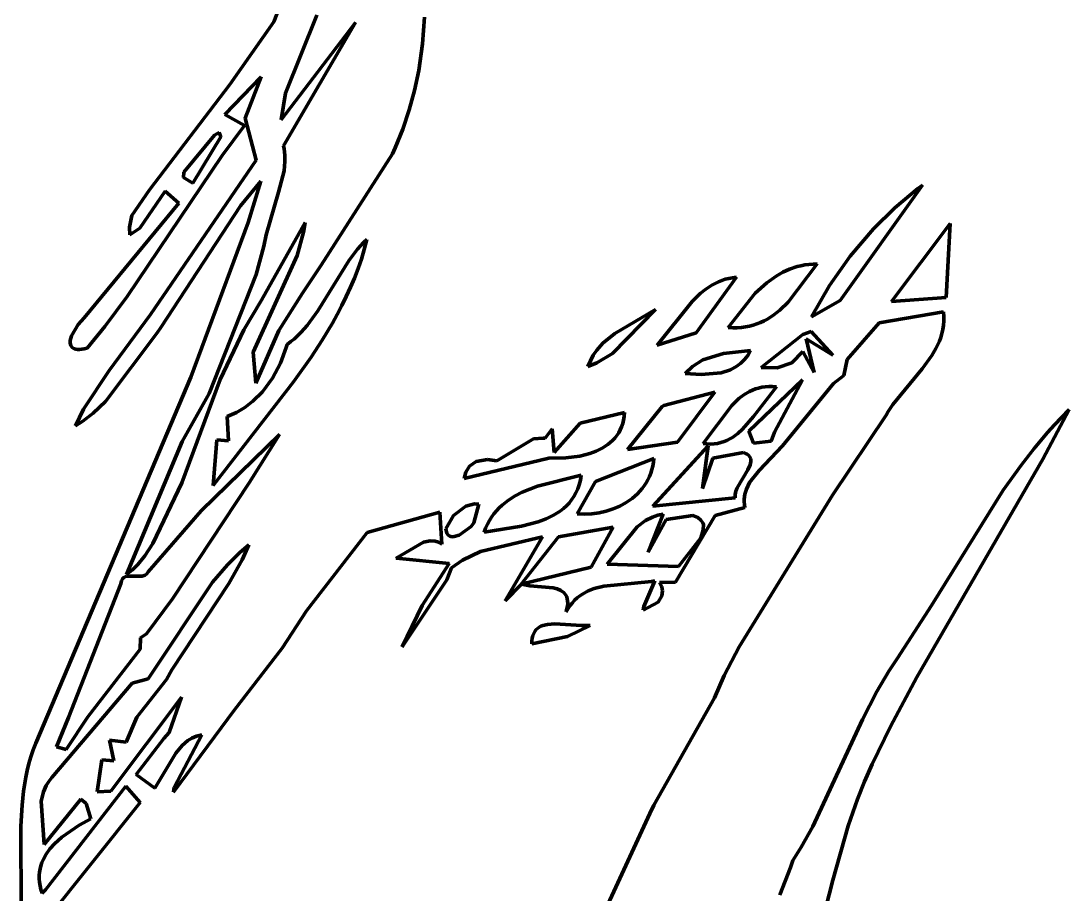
# Model space of a CAD drawing. Header units: millimetres. Extents: x 0 to 14.2, y 0 to 19.5.
# Drawn here: x 2.156 to 3.663, y 8.202 to 9.458 of the extents above; entities that cross this region are included whole.
import ezdxf

# ---------------------------------------------------------------- set-up
doc = ezdxf.new("R2010")
doc.units = ezdxf.units.MM
doc.layers.add('color#010101ff', color=7, linetype='CONTINUOUS', lineweight=100)
doc.layers.add('color#fdfdfdff', color=7, linetype='CONTINUOUS', lineweight=100)

msp = doc.modelspace()

# ---------------------------------------------------------------- linework, layer by layer
at = {"layer": 'color#010101ff'}
for p, q in [((2.5192, 9.4568), (2.528, 9.4791)), ((2.4561, 9.3666), (2.5192, 9.4568)), ((2.5301, 9.3159), (2.6368, 9.456)), ((2.6368, 9.456), (2.5332, 9.2786)), ((2.5814, 9.4665), (2.5362, 9.3541)), ((2.7334, 9.4252), (2.7362, 9.4638)), ((2.7278, 9.3868), (2.7334, 9.4252)), ((2.501, 9.3777), (2.4489, 9.3238)), ((2.478, 9.3185), (2.501, 9.3777)), ((2.7217, 9.3583), (2.7278, 9.3868)), ((2.3405, 9.2154), (2.4561, 9.3666)), ((2.5362, 9.3541), (2.5301, 9.3159)), ((2.7141, 9.3303), (2.7217, 9.3583)), ((2.4489, 9.3238), (2.4774, 9.3076)), ((2.4939, 9.2579), (2.478, 9.3185)), ((2.7049, 9.3027), (2.7141, 9.3303)), ((2.4774, 9.3076), (2.4449, 9.2644)), ((2.694, 9.2757), (2.7049, 9.3027)), ((2.4341, 9.2939), (2.3901, 9.2406)), ((2.4029, 9.2246), (2.4432, 9.2913)), ((2.4408, 9.2978), (2.4341, 9.2939)), ((2.4432, 9.2913), (2.4408, 9.2978)), ((2.5332, 9.2786), (2.5342, 9.274)), ((2.5342, 9.274), (2.5353, 9.2649)), ((2.6901, 9.2669), (2.694, 9.2757)), ((2.4449, 9.2644), (2.3087, 9.062)), ((2.3419, 9.0359), (2.4939, 9.2579)), ((2.5353, 9.2649), (2.5354, 9.2559)), ((2.5876, 9.1066), (2.6901, 9.2669)), ((2.5341, 9.2426), (2.5262, 9.212)), ((2.5354, 9.2559), (2.5341, 9.2426)), ((2.3901, 9.2406), (2.3896, 9.233)), ((2.3896, 9.233), (2.4029, 9.2246)), ((2.5005, 9.2276), (2.4717, 9.1924)), ((2.4824, 9.1684), (2.5005, 9.2276)), ((2.3153, 9.1783), (2.3405, 9.2154)), ((2.3629, 9.2133), (2.3268, 9.1603)), ((2.3827, 9.196), (2.3629, 9.2133)), ((2.5262, 9.212), (2.5084, 9.1505)), ((3.334, 9.0561), (3.4527, 9.222)), ((3.4458, 9.2169), (3.4125, 9.1894)), ((3.4527, 9.222), (3.4458, 9.2169)), ((2.2467, 9.0309), (2.3827, 9.196)), ((2.4717, 9.1924), (2.3567, 9.0171)), ((3.4125, 9.1894), (3.3818, 9.1593)), ((2.3116, 9.1614), (2.3153, 9.1783)), ((2.4001, 8.9459), (2.4824, 9.1684)), ((2.5017, 9.0563), (2.5645, 9.1682)), ((2.5645, 9.1682), (2.5619, 9.1545)), ((3.4924, 9.167), (3.4077, 9.0544)), ((3.4863, 9.0605), (3.4924, 9.167)), ((2.3125, 9.1507), (2.3116, 9.1614)), ((2.3268, 9.1603), (2.3125, 9.1507)), ((2.5619, 9.1545), (2.5531, 9.1209)), ((3.3818, 9.1593), (3.3483, 9.12)), ((2.5084, 9.1505), (2.5051, 9.134)), ((2.6486, 9.1393), (2.6397, 9.1297)), ((2.6534, 9.1439), (2.6486, 9.1393)), ((2.6496, 9.1296), (2.6534, 9.1439)), ((2.5531, 9.1209), (2.4896, 8.9815)), ((2.5051, 9.134), (2.4939, 9.0936)), ((2.6397, 9.1297), (2.6277, 9.1142)), ((2.6453, 9.1156), (2.6496, 9.1296)), ((2.5606, 9.0665), (2.5876, 9.1066)), ((2.6277, 9.1142), (2.5828, 9.0412)), ((2.6405, 9.1019), (2.6453, 9.1156)), ((3.2594, 9.0537), (3.3012, 9.1086)), ((3.2775, 9.1061), (3.272, 9.1047)), ((3.2832, 9.1072), (3.2775, 9.1061)), ((3.289, 9.108), (3.2832, 9.1072)), ((3.295, 9.1084), (3.289, 9.108)), ((3.3012, 9.1086), (3.295, 9.1084)), ((3.3483, 9.12), (3.3187, 9.0776)), ((2.4939, 9.0936), (2.4264, 8.922)), ((2.6353, 9.0883), (2.6405, 9.1019)), ((3.2418, 9.0912), (3.2284, 9.0815)), ((3.2514, 9.0966), (3.2418, 9.0912)), ((3.2614, 9.1012), (3.2514, 9.0966)), ((3.272, 9.1047), (3.2614, 9.1012)), ((2.6297, 9.075), (2.6353, 9.0883)), ((3.1269, 9.0095), (3.185, 9.0894)), ((3.1496, 9.0782), (3.141, 9.0725)), ((3.1589, 9.0829), (3.1496, 9.0782)), ((3.1637, 9.0848), (3.1589, 9.0829)), ((3.1688, 9.0865), (3.1637, 9.0848)), ((3.174, 9.0878), (3.1688, 9.0865)), ((3.1794, 9.0887), (3.174, 9.0878)), ((3.185, 9.0894), (3.1794, 9.0887)), ((3.2284, 9.0815), (3.212, 9.0664)), ((3.3187, 9.0776), (3.293, 9.0327)), ((2.3087, 9.062), (2.2765, 9.0186)), ((2.5266, 9.0128), (2.5606, 9.0665)), ((2.6174, 9.0489), (2.6237, 9.0618)), ((2.6237, 9.0618), (2.6297, 9.075)), ((3.1328, 9.0659), (3.1214, 9.0547)), ((3.141, 9.0725), (3.1328, 9.0659)), ((3.212, 9.0664), (3.1729, 9.0173)), ((2.4764, 9.0137), (2.5017, 9.0563)), ((2.6107, 9.0361), (2.6174, 9.0489)), ((3.1214, 9.0547), (3.0706, 8.9916)), ((3.2473, 9.042), (3.2594, 9.0537)), ((3.293, 9.0327), (3.334, 9.0561)), ((3.4077, 9.0544), (3.4863, 9.0605)), ((2.2378, 9.0215), (2.2467, 9.0309)), ((2.2825, 8.9552), (2.3419, 9.0359)), ((2.5828, 9.0412), (2.5674, 9.0201)), ((2.6037, 9.0235), (2.6107, 9.0361)), ((3.0067, 8.9797), (3.0686, 9.0432)), ((3.0686, 9.0432), (3.0101, 9.0087)), ((3.2294, 9.0292), (3.2386, 9.0352)), ((3.2386, 9.0352), (3.2473, 9.042)), ((3.4828, 9.0395), (3.3901, 9.0239)), ((3.4832, 9.0329), (3.4828, 9.0395)), ((3.4831, 9.0265), (3.4832, 9.0329)), ((2.2285, 9.0053), (2.2378, 9.0215)), ((2.2765, 9.0186), (2.2507, 8.9873)), ((2.3567, 9.0171), (2.3515, 9.0097)), ((2.5674, 9.0201), (2.5587, 9.0103)), ((2.5889, 8.9988), (2.6037, 9.0235)), ((3.1729, 9.0173), (3.1795, 9.0169)), ((3.1795, 9.0169), (3.1858, 9.0169)), ((3.1858, 9.0169), (3.192, 9.0173)), ((3.192, 9.0173), (3.1979, 9.018)), ((3.1979, 9.018), (3.2036, 9.0191)), ((3.2036, 9.0191), (3.2091, 9.0205)), ((3.2091, 9.0205), (3.2144, 9.0223)), ((3.2144, 9.0223), (3.2196, 9.0243)), ((3.2196, 9.0243), (3.2246, 9.0266)), ((3.2246, 9.0266), (3.2294, 9.0292)), ((3.3901, 9.0239), (3.3443, 8.9713)), ((3.4817, 9.0144), (3.4826, 9.0204)), ((3.4826, 9.0204), (3.4831, 9.0265)), ((2.2267, 8.9986), (2.2285, 9.0053)), ((2.3515, 9.0097), (2.2773, 8.9106)), ((2.4421, 8.9424), (2.4764, 9.0137)), ((2.4936, 8.9372), (2.5266, 9.0128)), ((2.5491, 9.0011), (2.544, 8.9968)), ((2.5587, 9.0103), (2.5491, 9.0011)), ((3.0101, 9.0087), (2.9929, 8.9944)), ((3.0706, 8.9916), (3.1269, 9.0095)), ((3.2804, 9.0071), (3.2202, 8.9598)), ((3.2923, 9.0113), (3.2804, 9.0071)), ((3.2965, 8.9525), (3.285, 9.0009)), ((3.285, 9.0009), (3.3233, 8.9772)), ((3.3233, 8.9772), (3.2923, 9.0113)), ((3.4768, 8.9975), (3.4787, 9.003)), ((3.4787, 9.003), (3.4804, 9.0086)), ((3.4804, 9.0086), (3.4817, 9.0144)), ((2.2266, 8.9946), (2.2267, 8.9986)), ((2.2275, 8.9912), (2.2266, 8.9946)), ((2.2284, 8.9897), (2.2275, 8.9912)), ((2.2295, 8.9884), (2.2284, 8.9897)), ((2.2309, 8.9874), (2.2295, 8.9884)), ((2.2327, 8.9865), (2.2309, 8.9874)), ((2.2348, 8.9859), (2.2327, 8.9865)), ((2.2372, 8.9856), (2.2348, 8.9859)), ((2.24, 8.9855), (2.2372, 8.9856)), ((2.2432, 8.9858), (2.24, 8.9855)), ((2.2468, 8.9863), (2.2432, 8.9858)), ((2.2507, 8.9873), (2.2468, 8.9863)), ((2.5374, 8.9882), (2.5292, 8.9658)), ((2.5386, 8.9927), (2.5374, 8.9882)), ((2.544, 8.9968), (2.5386, 8.9927)), ((2.573, 8.9746), (2.5889, 8.9988)), ((2.9929, 8.9944), (2.9841, 8.9845)), ((3.4661, 8.9769), (3.4719, 8.987)), ((3.4719, 8.987), (3.4768, 8.9975)), ((2.4896, 8.9815), (2.4936, 8.9372)), ((2.5478, 8.9391), (2.573, 8.9746)), ((2.979, 8.9773), (2.9747, 8.9694)), ((2.9841, 8.9845), (2.979, 8.9773)), ((2.9838, 8.9662), (3.0067, 8.9797)), ((3.1365, 8.9705), (3.1218, 8.9611)), ((3.1663, 8.98), (3.1365, 8.9705)), ((3.2052, 8.9841), (3.1663, 8.98)), ((3.1912, 8.9657), (3.1964, 8.9709)), ((3.1964, 8.9709), (3.2011, 8.977)), ((3.2011, 8.977), (3.2052, 8.9841)), ((3.2645, 8.9665), (3.2805, 8.9828)), ((3.2805, 8.9828), (3.2965, 8.9525)), ((3.3443, 8.9713), (3.3393, 8.9482)), ((3.4522, 8.9577), (3.4661, 8.9769)), ((2.2458, 8.8997), (2.2825, 8.9552)), ((2.5292, 8.9658), (2.5177, 8.9444)), ((2.9747, 8.9694), (2.9713, 8.9609)), ((2.9713, 8.9609), (2.9838, 8.9662)), ((3.1218, 8.9611), (3.1113, 8.9511)), ((3.163, 8.952), (3.1764, 8.9563)), ((3.1764, 8.9563), (3.1855, 8.9614)), ((3.1855, 8.9614), (3.1912, 8.9657)), ((3.2202, 8.9598), (3.2435, 8.9591)), ((3.2435, 8.9591), (3.2645, 8.9665)), ((3.4099, 8.9063), (3.4522, 8.9577)), ((2.177, 8.4191), (2.4001, 8.9459)), ((2.3871, 8.7937), (2.4421, 8.9424)), ((2.5177, 8.9444), (2.503, 8.9248)), ((3.1113, 8.9511), (3.1339, 8.9495)), ((3.1339, 8.9495), (3.163, 8.952)), ((3.2798, 8.9418), (3.2027, 8.8678)), ((3.2396, 8.8666), (3.2798, 8.9418)), ((3.3393, 8.9482), (3.3245, 8.9367)), ((2.4324, 8.7899), (2.5478, 8.9391)), ((3.2036, 8.9252), (3.1957, 8.9204)), ((3.2078, 8.9271), (3.2036, 8.9252)), ((3.2122, 8.9288), (3.2078, 8.9271)), ((3.2093, 8.8893), (3.2424, 8.9316)), ((3.2167, 8.9301), (3.2122, 8.9288)), ((3.2215, 8.9312), (3.2167, 8.9301)), ((3.2264, 8.9319), (3.2215, 8.9312)), ((3.2315, 8.9322), (3.2264, 8.9319)), ((3.2368, 8.9321), (3.2315, 8.9322)), ((3.2424, 8.9316), (3.2368, 8.9321)), ((3.3245, 8.9367), (3.2512, 8.8468)), ((2.2773, 8.9106), (2.2596, 8.8937)), ((2.4264, 8.922), (2.3877, 8.8531)), ((2.4893, 8.9111), (2.4779, 8.9023)), ((2.503, 8.9248), (2.4893, 8.9111)), ((3.1537, 8.9239), (3.0806, 8.9048)), ((3.1002, 8.8523), (3.1537, 8.9239)), ((3.1883, 8.9148), (3.178, 8.9049)), ((3.1957, 8.9204), (3.1883, 8.9148)), ((2.2342, 8.8755), (2.2458, 8.8997)), ((2.4656, 8.8949), (2.4525, 8.8893)), ((2.4779, 8.9023), (2.4656, 8.8949)), ((3.024, 8.8948), (2.9602, 8.8795)), ((3.0235, 8.8892), (3.024, 8.8948)), ((3.0782, 8.9033), (3.0282, 8.8416)), ((3.0806, 8.9048), (3.0782, 8.9033)), ((3.178, 8.9049), (3.1369, 8.8502)), ((3.4004, 8.8912), (3.4033, 8.8964)), ((3.4033, 8.8964), (3.4099, 8.9063)), ((3.6257, 8.8278), (3.6633, 8.899)), ((3.6633, 8.899), (3.6527, 8.8882)), ((2.2448, 8.8823), (2.2342, 8.8755)), ((2.2596, 8.8937), (2.2448, 8.8823)), ((2.4525, 8.8893), (2.4541, 8.854)), ((3.0214, 8.879), (3.0226, 8.884)), ((3.0226, 8.884), (3.0235, 8.8892)), ((3.1936, 8.8709), (3.2093, 8.8893)), ((3.3232, 8.7759), (3.4004, 8.8912)), ((3.6527, 8.8882), (3.6424, 8.8773)), ((2.9198, 8.8712), (2.9097, 8.8578)), ((2.9226, 8.8373), (2.9198, 8.8712)), ((2.9602, 8.8795), (2.9226, 8.8373)), ((3.0129, 8.8619), (3.0155, 8.8657)), ((3.0155, 8.8657), (3.0178, 8.8699)), ((3.0178, 8.8699), (3.0197, 8.8743)), ((3.0197, 8.8743), (3.0214, 8.879)), ((3.1793, 8.8591), (3.1867, 8.8646)), ((3.1867, 8.8646), (3.1936, 8.8709)), ((3.2027, 8.8678), (3.2095, 8.8507)), ((3.235, 8.8536), (3.2396, 8.8666)), ((3.6323, 8.8661), (3.6131, 8.8432)), ((3.6424, 8.8773), (3.6323, 8.8661)), ((2.3877, 8.8531), (2.3077, 8.6618)), ((2.5276, 8.8631), (2.4149, 8.7535)), ((2.4375, 8.8556), (2.4324, 8.7899)), ((2.4541, 8.854), (2.4375, 8.8556)), ((2.4838, 8.7939), (2.5276, 8.8631)), ((2.8931, 8.8568), (2.8401, 8.8254)), ((2.9068, 8.858), (2.8931, 8.8568)), ((2.9097, 8.8578), (2.9068, 8.858)), ((2.9997, 8.8488), (3.0034, 8.8517)), ((3.0034, 8.8517), (3.0068, 8.8548)), ((3.0068, 8.8548), (3.01, 8.8582)), ((3.01, 8.8582), (3.0129, 8.8619)), ((3.0282, 8.8416), (3.1002, 8.8523)), ((3.1369, 8.8502), (3.1425, 8.8497)), ((3.1425, 8.8497), (3.1479, 8.8495)), ((3.1479, 8.8495), (3.153, 8.8498)), ((3.153, 8.8498), (3.1578, 8.8505)), ((3.1578, 8.8505), (3.1625, 8.8516)), ((3.1625, 8.8516), (3.167, 8.853)), ((3.167, 8.853), (3.1712, 8.8547)), ((3.1712, 8.8547), (3.1753, 8.8568)), ((3.1753, 8.8568), (3.1793, 8.8591)), ((3.2095, 8.8507), (3.235, 8.8536)), ((2.9594, 8.8321), (2.974, 8.8359)), ((2.974, 8.8359), (2.9832, 8.8394)), ((2.9832, 8.8394), (2.9918, 8.8436)), ((2.9918, 8.8436), (2.9997, 8.8488)), ((3.1441, 8.8469), (3.0645, 8.7603)), ((3.1362, 8.7855), (3.1441, 8.8469)), ((3.1949, 8.8372), (3.151, 8.8293)), ((3.1978, 8.8361), (3.1949, 8.8372)), ((3.2003, 8.8348), (3.1978, 8.8361)), ((3.2022, 8.8333), (3.2003, 8.8348)), ((3.2512, 8.8468), (3.2174, 8.8113)), ((3.6131, 8.8432), (3.5947, 8.8196)), ((2.7931, 8.7999), (2.9151, 8.8294)), ((2.8105, 8.8245), (2.801, 8.8178)), ((2.8266, 8.8274), (2.8105, 8.8245)), ((2.8401, 8.8254), (2.8266, 8.8274)), ((2.9151, 8.8294), (2.9394, 8.8295)), ((2.9394, 8.8295), (2.9594, 8.8321)), ((3.066, 8.8288), (2.9823, 8.7958)), ((3.0645, 8.8179), (3.0654, 8.8233)), ((3.0654, 8.8233), (3.066, 8.8288)), ((3.151, 8.8293), (3.1362, 8.7855)), ((3.2014, 8.8126), (3.2047, 8.8198)), ((3.2037, 8.8317), (3.2022, 8.8333)), ((3.2048, 8.83), (3.2037, 8.8317)), ((3.2047, 8.8198), (3.2056, 8.8242)), ((3.2054, 8.8282), (3.2048, 8.83)), ((3.2057, 8.8262), (3.2054, 8.8282)), ((3.2056, 8.8242), (3.2057, 8.8262)), ((3.4445, 8.5143), (3.6257, 8.8278)), ((3.5947, 8.8196), (3.5686, 8.783)), ((2.7955, 8.8091), (2.7931, 8.7999)), ((2.801, 8.8178), (2.7955, 8.8091)), ((2.9616, 8.8046), (2.8987, 8.7888)), ((2.9604, 8.7976), (2.9616, 8.8046)), ((3.0597, 8.8028), (3.0616, 8.8077)), ((3.0616, 8.8077), (3.0632, 8.8127)), ((3.0632, 8.8127), (3.0645, 8.8179)), ((3.1861, 8.7867), (3.2014, 8.8126)), ((3.2174, 8.8113), (3.2038, 8.7941)), ((2.3453, 8.7063), (2.3871, 8.7937)), ((2.3735, 8.6266), (2.4838, 8.7939)), ((2.9823, 8.7958), (2.9556, 8.7492)), ((2.9565, 8.7849), (2.9587, 8.791)), ((2.9587, 8.791), (2.9604, 8.7976)), ((3.0491, 8.7854), (3.0522, 8.7895)), ((3.0522, 8.7895), (3.055, 8.7937)), ((3.055, 8.7937), (3.0575, 8.7982)), ((3.0575, 8.7982), (3.0597, 8.8028)), ((3.2038, 8.7941), (3.1991, 8.7845)), ((2.8665, 8.7748), (2.8568, 8.7687)), ((2.8768, 8.7802), (2.8665, 8.7748)), ((2.8987, 8.7888), (2.8768, 8.7802)), ((2.9511, 8.774), (2.954, 8.7792)), ((2.954, 8.7792), (2.9565, 8.7849)), ((3.0347, 8.7711), (3.0423, 8.7779)), ((3.0423, 8.7779), (3.0491, 8.7854)), ((3.1829, 8.7744), (3.183, 8.7767)), ((3.1831, 8.7721), (3.1829, 8.7744)), ((3.183, 8.7767), (3.1841, 8.7816)), ((3.1841, 8.7816), (3.1861, 8.7867)), ((3.1887, 8.5579), (3.3232, 8.7759)), ((3.1971, 8.7776), (3.1961, 8.7702)), ((3.1991, 8.7845), (3.1971, 8.7776)), ((3.5686, 8.783), (3.4653, 8.6172)), ((2.7958, 8.7603), (2.7778, 8.7466)), ((2.8082, 8.7634), (2.7958, 8.7603)), ((2.8069, 8.736), (2.8145, 8.7631)), ((2.8145, 8.7631), (2.8082, 8.7634)), ((2.8479, 8.7616), (2.8437, 8.7577)), ((2.8568, 8.7687), (2.8479, 8.7616)), ((2.936, 8.7566), (2.9402, 8.7604)), ((2.9402, 8.7604), (2.9442, 8.7646)), ((2.9442, 8.7646), (2.9478, 8.7691)), ((2.9478, 8.7691), (2.9511, 8.774)), ((3.0076, 8.7561), (3.0172, 8.7602)), ((3.0172, 8.7602), (3.0263, 8.7653)), ((3.0263, 8.7653), (3.0347, 8.7711)), ((3.0645, 8.7603), (3.1831, 8.7721)), ((3.1961, 8.7702), (3.1961, 8.7663)), ((3.1961, 8.7663), (3.1963, 8.7623)), ((3.1963, 8.7623), (3.1969, 8.7581)), ((2.4149, 8.7535), (2.3388, 8.6659)), ((2.758, 8.7517), (2.6537, 8.7224)), ((2.7613, 8.7056), (2.758, 8.7517)), ((2.7778, 8.7466), (2.767, 8.7275)), ((2.8327, 8.7445), (2.8295, 8.7395)), ((2.8361, 8.7492), (2.8327, 8.7445)), ((2.8398, 8.7536), (2.8361, 8.7492)), ((2.8437, 8.7577), (2.8398, 8.7536)), ((2.9111, 8.7419), (2.9217, 8.747)), ((2.9217, 8.747), (2.9267, 8.7499)), ((2.9267, 8.7499), (2.9315, 8.7531)), ((2.9315, 8.7531), (2.936, 8.7566)), ((2.9556, 8.7492), (2.9661, 8.7486)), ((2.9661, 8.7486), (2.9767, 8.7491)), ((2.9767, 8.7491), (2.9873, 8.7505)), ((2.9873, 8.7505), (2.9976, 8.7528)), ((2.9976, 8.7528), (3.0076, 8.7561)), ((3.0642, 8.7445), (3.0541, 8.7394)), ((3.0577, 8.6941), (3.0796, 8.7487)), ((3.0716, 8.747), (3.0642, 8.7445)), ((3.0796, 8.7487), (3.0716, 8.747)), ((3.1222, 8.7466), (3.084, 8.7411)), ((3.1544, 8.7469), (3.0973, 8.651)), ((3.1291, 8.7439), (3.1222, 8.7466)), ((3.1969, 8.7581), (3.1544, 8.7469)), ((2.7862, 8.7186), (2.8031, 8.7308)), ((2.8031, 8.7308), (2.8069, 8.736)), ((2.8218, 8.7226), (2.8759, 8.7315)), ((2.8266, 8.7342), (2.8241, 8.7285)), ((2.8295, 8.7395), (2.8266, 8.7342)), ((2.8759, 8.7315), (2.8998, 8.7377)), ((2.8998, 8.7377), (2.9111, 8.7419)), ((3.0076, 8.73), (2.9289, 8.7161)), ((2.9757, 8.6725), (3.0076, 8.73)), ((3.0421, 8.7304), (2.9988, 8.6767)), ((3.0541, 8.7394), (3.0421, 8.7304)), ((3.084, 8.7411), (3.0577, 8.6941)), ((3.1336, 8.7399), (3.1291, 8.7439)), ((3.1363, 8.7362), (3.1336, 8.7399)), ((3.1375, 8.734), (3.1363, 8.7362)), ((3.1371, 8.7263), (3.1375, 8.734)), ((2.6537, 8.7224), (2.5664, 8.6096)), ((2.767, 8.7275), (2.7673, 8.7251)), ((2.7673, 8.7251), (2.7677, 8.723)), ((2.7677, 8.723), (2.7683, 8.7212)), ((2.7683, 8.7212), (2.7691, 8.7197)), ((2.7691, 8.7197), (2.7701, 8.7185)), ((2.7701, 8.7185), (2.7726, 8.7169)), ((2.7726, 8.7169), (2.7755, 8.7162)), ((2.7755, 8.7162), (2.7788, 8.7163)), ((2.7788, 8.7163), (2.7862, 8.7186)), ((2.9058, 8.7161), (2.8167, 8.6951)), ((2.8241, 8.7285), (2.8218, 8.7226)), ((2.8523, 8.6239), (2.9058, 8.7161)), ((2.9289, 8.7161), (2.8751, 8.6479)), ((3.1014, 8.6732), (3.1335, 8.7147)), ((3.1335, 8.7147), (3.1371, 8.7263)), ((2.3338, 8.6885), (2.3453, 8.7063)), ((2.4833, 8.7047), (2.4707, 8.6935)), ((2.4737, 8.6831), (2.4833, 8.7047)), ((2.6956, 8.6851), (2.7347, 8.7083)), ((2.7347, 8.7083), (2.7441, 8.7102)), ((2.7441, 8.7102), (2.7513, 8.7097)), ((2.7513, 8.7097), (2.7562, 8.7082)), ((2.7562, 8.7082), (2.7613, 8.7056)), ((2.3237, 8.6762), (2.3338, 8.6885)), ((2.4707, 8.6935), (2.453, 8.6758)), ((2.7715, 8.6778), (2.6956, 8.6851)), ((2.8167, 8.6951), (2.7908, 8.6826)), ((2.3077, 8.6618), (2.3161, 8.6687)), ((2.3161, 8.6687), (2.3237, 8.6762)), ((2.453, 8.6758), (2.4311, 8.6507)), ((2.4549, 8.6488), (2.4737, 8.6831)), ((2.733, 8.6172), (2.7715, 8.6778)), ((2.7748, 8.6715), (2.7682, 8.6542)), ((2.7908, 8.6826), (2.7748, 8.6715)), ((2.8751, 8.6479), (2.9757, 8.6725)), ((2.9988, 8.6767), (3.1014, 8.6732)), ((2.3016, 8.6555), (2.3001, 8.6525)), ((2.3037, 8.6575), (2.3016, 8.6555)), ((2.3077, 8.6592), (2.3037, 8.6575)), ((2.33, 8.6594), (2.3077, 8.6592)), ((2.3344, 8.661), (2.33, 8.6594)), ((2.3369, 8.663), (2.3344, 8.661)), ((2.3388, 8.6659), (2.3369, 8.663)), ((2.7682, 8.6542), (2.7041, 8.5577)), ((2.2993, 8.6484), (2.2241, 8.456)), ((2.2996, 8.6506), (2.2993, 8.6484)), ((2.3001, 8.6525), (2.2996, 8.6506)), ((2.4311, 8.6507), (2.3386, 8.5118)), ((2.3727, 8.5246), (2.4549, 8.6488)), ((2.8756, 8.6477), (2.8523, 8.6239)), ((2.8877, 8.6457), (2.8756, 8.6477)), ((2.9213, 8.6426), (2.8877, 8.6457)), ((2.9271, 8.6411), (2.9213, 8.6426)), ((2.9322, 8.6389), (2.9271, 8.6411)), ((2.9344, 8.6375), (2.9322, 8.6389)), ((2.9802, 8.6415), (2.9715, 8.6381)), ((2.9941, 8.645), (2.9802, 8.6415)), ((3.0628, 8.6519), (2.9941, 8.645)), ((3.0515, 8.616), (3.0675, 8.6527)), ((3.0675, 8.6527), (3.0628, 8.6519)), ((3.0973, 8.651), (3.0744, 8.6502)), ((3.0744, 8.6502), (3.0773, 8.644)), ((3.0773, 8.644), (3.0784, 8.6382)), ((2.3361, 8.5763), (2.3735, 8.6266)), ((2.9364, 8.6359), (2.9344, 8.6375)), ((2.9382, 8.6341), (2.9364, 8.6359)), ((2.9396, 8.632), (2.9382, 8.6341)), ((2.9408, 8.6296), (2.9396, 8.632)), ((2.9416, 8.6269), (2.9408, 8.6296)), ((2.942, 8.6238), (2.9416, 8.6269)), ((2.9421, 8.6205), (2.942, 8.6238)), ((2.9521, 8.6248), (2.9488, 8.6212)), ((2.9557, 8.6281), (2.9521, 8.6248)), ((2.9594, 8.631), (2.9557, 8.6281)), ((2.9633, 8.6337), (2.9594, 8.631)), ((2.9715, 8.6381), (2.9633, 8.6337)), ((3.0776, 8.6312), (3.0721, 8.6222)), ((3.0784, 8.6382), (3.0776, 8.6312)), ((2.5664, 8.6096), (2.5312, 8.5558)), ((2.7041, 8.5577), (2.733, 8.6172)), ((2.9426, 8.6129), (2.9399, 8.6082)), ((2.9399, 8.6082), (2.9411, 8.6127)), ((2.9411, 8.6127), (2.9418, 8.6168)), ((2.9418, 8.6168), (2.9421, 8.6205)), ((2.9456, 8.6173), (2.9426, 8.6129)), ((2.9488, 8.6212), (2.9456, 8.6173)), ((3.0721, 8.6222), (3.0507, 8.6104)), ((3.0507, 8.6104), (3.0515, 8.616)), ((3.4653, 8.6172), (3.4164, 8.5416)), ((2.8932, 8.577), (2.8947, 8.5798)), ((2.8947, 8.5798), (2.8965, 8.5822)), ((2.8965, 8.5822), (2.8987, 8.5842)), ((2.8987, 8.5842), (2.9011, 8.5859)), ((2.9011, 8.5859), (2.9037, 8.5873)), ((2.9037, 8.5873), (2.9066, 8.5884)), ((2.9066, 8.5884), (2.913, 8.59)), ((2.913, 8.59), (2.9237, 8.5908)), ((2.9237, 8.5908), (2.9618, 8.5883)), ((2.9746, 8.5886), (2.9418, 8.5725)), ((2.9618, 8.5883), (2.9717, 8.5883)), ((2.9717, 8.5883), (2.9746, 8.5886)), ((2.327, 8.5545), (2.3275, 8.5705)), ((2.3275, 8.5705), (2.3361, 8.5763)), ((2.9418, 8.5725), (2.8906, 8.562)), ((2.8906, 8.562), (2.8907, 8.5664)), ((2.8907, 8.5664), (2.8911, 8.5704)), ((2.8911, 8.5704), (2.892, 8.5739)), ((2.892, 8.5739), (2.8932, 8.577)), ((2.2519, 8.4573), (2.327, 8.5545)), ((2.5312, 8.5558), (2.4628, 8.467)), ((3.1674, 8.5165), (3.1887, 8.5579)), ((3.4164, 8.5416), (3.4039, 8.5227)), ((2.3651, 8.5109), (2.3727, 8.5246)), ((3.4039, 8.5227), (3.3867, 8.4934)), ((2.3157, 8.5056), (2.2003, 8.3697)), ((2.3386, 8.5118), (2.3157, 8.5056)), ((2.3223, 8.4564), (2.3651, 8.5109)), ((3.1531, 8.4846), (3.1674, 8.5165)), ((3.4066, 8.4433), (3.4445, 8.5143)), ((3.3867, 8.4934), (3.3661, 8.4532)), ((2.3868, 8.4854), (2.2852, 8.3501)), ((2.3689, 8.4345), (2.3868, 8.4854)), ((3.0661, 8.3299), (3.1531, 8.4846)), ((2.4628, 8.467), (2.3753, 8.3489)), ((2.2241, 8.456), (2.2068, 8.4141)), ((2.2207, 8.41), (2.2519, 8.4573)), ((2.3068, 8.4205), (2.3223, 8.4564)), ((3.3661, 8.4532), (3.2946, 8.2994)), ((3.38, 8.3892), (3.4066, 8.4433)), ((2.3611, 8.4258), (2.3689, 8.4345)), ((2.3763, 8.3553), (2.4158, 8.4312)), ((2.4083, 8.4293), (2.4017, 8.4265)), ((2.412, 8.4304), (2.4083, 8.4293)), ((2.4158, 8.4312), (2.412, 8.4304)), ((2.1733, 8.4094), (2.177, 8.4191)), ((2.2068, 8.4141), (2.2207, 8.41)), ((2.2891, 8.3939), (2.283, 8.4233)), ((2.283, 8.4233), (2.3068, 8.4205)), ((2.3212, 8.374), (2.3611, 8.4258)), ((2.3877, 8.416), (2.3787, 8.4048)), ((2.3956, 8.4228), (2.3877, 8.416)), ((2.4017, 8.4265), (2.3956, 8.4228)), ((2.1672, 8.3899), (2.17, 8.3997)), ((2.17, 8.3997), (2.1733, 8.4094)), ((2.3787, 8.4048), (2.3484, 8.3544)), ((2.1647, 8.38), (2.1672, 8.3899)), ((2.2655, 8.3494), (2.2722, 8.3951)), ((2.2722, 8.3951), (2.2891, 8.3939)), ((3.3689, 8.3642), (3.38, 8.3892)), ((2.1594, 8.3501), (2.1626, 8.3701)), ((2.1626, 8.3701), (2.1647, 8.38)), ((2.2003, 8.3697), (2.1957, 8.3642)), ((2.3484, 8.3544), (2.3212, 8.374)), ((2.192, 8.3584), (2.1879, 8.3491)), ((2.1909, 8.2081), (2.3067, 8.3574)), ((2.1957, 8.3642), (2.192, 8.3584)), ((2.3067, 8.3574), (2.327, 8.334)), ((2.3753, 8.3489), (2.3763, 8.3553)), ((3.359, 8.3388), (3.3689, 8.3642)), ((2.1572, 8.33), (2.1594, 8.3501)), ((2.1879, 8.3491), (2.1848, 8.3359)), ((2.1891, 8.2734), (2.2416, 8.3388)), ((2.2416, 8.3388), (2.2493, 8.3325)), ((2.2852, 8.3501), (2.2655, 8.3494)), ((3.3457, 8.3003), (3.359, 8.3388)), ((2.1557, 8.2996), (2.1572, 8.33)), ((2.327, 8.334), (2.183, 8.1537)), ((2.1848, 8.3359), (2.1891, 8.2734)), ((2.2493, 8.3325), (2.2564, 8.3102)), ((3.0605, 8.3179), (3.0661, 8.3299)), ((2.2564, 8.3102), (2.2393, 8.301)), ((2.9741, 8.1318), (3.0605, 8.3179)), ((2.1561, 8.1768), (2.1557, 8.2996)), ((2.2393, 8.301), (2.2146, 8.2842)), ((3.2946, 8.2994), (3.2781, 8.2698)), ((3.3236, 8.2219), (3.3457, 8.3003)), ((2.2146, 8.2842), (2.2038, 8.2743)), ((2.1974, 8.2672), (2.192, 8.2596)), ((2.2038, 8.2743), (2.1974, 8.2672)), ((3.2781, 8.2698), (3.2662, 8.2506)), ((2.1858, 8.2473), (2.1843, 8.2429)), ((2.1875, 8.2515), (2.1858, 8.2473)), ((2.192, 8.2596), (2.1875, 8.2515)), ((3.2662, 8.2506), (3.2627, 8.2405)), ((2.1824, 8.2338), (2.182, 8.2291)), ((2.1832, 8.2384), (2.1824, 8.2338)), ((2.1843, 8.2429), (2.1832, 8.2384)), ((3.2627, 8.2405), (3.2473, 8.2008)), ((2.182, 8.2291), (2.1819, 8.2242)), ((2.1819, 8.2242), (2.1823, 8.2192)), ((2.1823, 8.2192), (2.1831, 8.2141)), ((3.2763, 8.0375), (3.3236, 8.2219)), ((2.1831, 8.2141), (2.1844, 8.2088)), ((2.1844, 8.2088), (2.1861, 8.2034)), ((2.1861, 8.2034), (2.1909, 8.2081))]:
    msp.add_line(p, q, dxfattribs=at)
at = {"layer": 'color#fdfdfdff'}
for p, q in [((2.528, 9.4791), (2.5192, 9.4568)), ((2.5192, 9.4568), (2.4561, 9.3666)), ((2.6368, 9.456), (2.5301, 9.3159)), ((2.5332, 9.2786), (2.6368, 9.456)), ((2.5362, 9.3541), (2.5814, 9.4665)), ((2.7362, 9.4638), (2.7334, 9.4252)), ((2.7334, 9.4252), (2.7278, 9.3868)), ((2.4489, 9.3238), (2.501, 9.3777)), ((2.501, 9.3777), (2.478, 9.3185)), ((2.7278, 9.3868), (2.7217, 9.3583)), ((2.4561, 9.3666), (2.3405, 9.2154)), ((2.5301, 9.3159), (2.5362, 9.3541)), ((2.7217, 9.3583), (2.7141, 9.3303)), ((2.4774, 9.3076), (2.4489, 9.3238)), ((2.478, 9.3185), (2.4939, 9.2579)), ((2.7141, 9.3303), (2.7049, 9.3027)), ((2.4449, 9.2644), (2.4774, 9.3076)), ((2.7049, 9.3027), (2.694, 9.2757)), ((2.3901, 9.2406), (2.4341, 9.2939)), ((2.4432, 9.2913), (2.4029, 9.2246)), ((2.4341, 9.2939), (2.4408, 9.2978)), ((2.4408, 9.2978), (2.4432, 9.2913)), ((2.5342, 9.274), (2.5332, 9.2786)), ((2.5353, 9.2649), (2.5342, 9.274)), ((2.694, 9.2757), (2.6901, 9.2669)), ((2.3087, 9.062), (2.4449, 9.2644)), ((2.4939, 9.2579), (2.3419, 9.0359)), ((2.5354, 9.2559), (2.5353, 9.2649)), ((2.6901, 9.2669), (2.5876, 9.1066)), ((2.5262, 9.212), (2.5341, 9.2426)), ((2.5341, 9.2426), (2.5354, 9.2559)), ((2.3896, 9.233), (2.3901, 9.2406)), ((2.4029, 9.2246), (2.3896, 9.233)), ((2.4717, 9.1924), (2.5005, 9.2276)), ((2.5005, 9.2276), (2.4824, 9.1684)), ((2.3405, 9.2154), (2.3153, 9.1783)), ((2.3268, 9.1603), (2.3629, 9.2133)), ((2.3629, 9.2133), (2.3827, 9.196)), ((2.5084, 9.1505), (2.5262, 9.212)), ((3.4527, 9.222), (3.334, 9.0561)), ((3.4125, 9.1894), (3.4458, 9.2169)), ((3.4458, 9.2169), (3.4527, 9.222)), ((2.3827, 9.196), (2.2467, 9.0309)), ((2.3567, 9.0171), (2.4717, 9.1924)), ((3.3818, 9.1593), (3.4125, 9.1894)), ((2.3153, 9.1783), (2.3116, 9.1614)), ((2.4824, 9.1684), (2.4001, 8.9459)), ((2.5645, 9.1682), (2.5017, 9.0563)), ((2.5619, 9.1545), (2.5645, 9.1682)), ((3.4077, 9.0544), (3.4924, 9.167)), ((3.4924, 9.167), (3.4863, 9.0605)), ((2.3116, 9.1614), (2.3125, 9.1507)), ((2.3125, 9.1507), (2.3268, 9.1603)), ((2.5531, 9.1209), (2.5619, 9.1545)), ((3.3483, 9.12), (3.3818, 9.1593)), ((2.5051, 9.134), (2.5084, 9.1505)), ((2.6397, 9.1297), (2.6486, 9.1393)), ((2.6486, 9.1393), (2.6534, 9.1439)), ((2.6534, 9.1439), (2.6496, 9.1296)), ((2.4896, 8.9815), (2.5531, 9.1209)), ((2.4939, 9.0936), (2.5051, 9.134)), ((2.6277, 9.1142), (2.6397, 9.1297)), ((2.6496, 9.1296), (2.6453, 9.1156)), ((2.5876, 9.1066), (2.5606, 9.0665)), ((2.5828, 9.0412), (2.6277, 9.1142)), ((2.6453, 9.1156), (2.6405, 9.1019)), ((3.3012, 9.1086), (3.2594, 9.0537)), ((3.272, 9.1047), (3.2775, 9.1061)), ((3.2775, 9.1061), (3.2832, 9.1072)), ((3.2832, 9.1072), (3.289, 9.108)), ((3.289, 9.108), (3.295, 9.1084)), ((3.295, 9.1084), (3.3012, 9.1086)), ((3.3187, 9.0776), (3.3483, 9.12)), ((2.4264, 8.922), (2.4939, 9.0936)), ((2.6405, 9.1019), (2.6353, 9.0883)), ((3.2284, 9.0815), (3.2418, 9.0912)), ((3.2418, 9.0912), (3.2514, 9.0966)), ((3.2514, 9.0966), (3.2614, 9.1012)), ((3.2614, 9.1012), (3.272, 9.1047)), ((2.6353, 9.0883), (2.6297, 9.075)), ((3.185, 9.0894), (3.1269, 9.0095)), ((3.141, 9.0725), (3.1496, 9.0782)), ((3.1496, 9.0782), (3.1589, 9.0829)), ((3.1589, 9.0829), (3.1637, 9.0848)), ((3.1637, 9.0848), (3.1688, 9.0865)), ((3.1688, 9.0865), (3.174, 9.0878)), ((3.174, 9.0878), (3.1794, 9.0887)), ((3.1794, 9.0887), (3.185, 9.0894)), ((3.212, 9.0664), (3.2284, 9.0815)), ((3.293, 9.0327), (3.3187, 9.0776)), ((2.2765, 9.0186), (2.3087, 9.062)), ((2.5606, 9.0665), (2.5266, 9.0128)), ((2.6237, 9.0618), (2.6174, 9.0489)), ((2.6297, 9.075), (2.6237, 9.0618)), ((3.1214, 9.0547), (3.1328, 9.0659)), ((3.1328, 9.0659), (3.141, 9.0725)), ((3.1729, 9.0173), (3.212, 9.0664)), ((2.5017, 9.0563), (2.4764, 9.0137)), ((2.6174, 9.0489), (2.6107, 9.0361)), ((3.0706, 8.9916), (3.1214, 9.0547)), ((3.2594, 9.0537), (3.2473, 9.042)), ((3.334, 9.0561), (3.293, 9.0327)), ((3.4863, 9.0605), (3.4077, 9.0544)), ((2.2467, 9.0309), (2.2378, 9.0215)), ((2.3419, 9.0359), (2.2825, 8.9552)), ((2.5674, 9.0201), (2.5828, 9.0412)), ((2.6107, 9.0361), (2.6037, 9.0235)), ((3.0686, 9.0432), (3.0067, 8.9797)), ((3.0101, 9.0087), (3.0686, 9.0432)), ((3.2386, 9.0352), (3.2294, 9.0292)), ((3.2473, 9.042), (3.2386, 9.0352)), ((3.3901, 9.0239), (3.4828, 9.0395)), ((3.4828, 9.0395), (3.4832, 9.0329)), ((3.4832, 9.0329), (3.4831, 9.0265)), ((2.2378, 9.0215), (2.2285, 9.0053)), ((2.2507, 8.9873), (2.2765, 9.0186)), ((2.3515, 9.0097), (2.3567, 9.0171)), ((2.5587, 9.0103), (2.5674, 9.0201)), ((2.6037, 9.0235), (2.5889, 8.9988)), ((3.1795, 9.0169), (3.1729, 9.0173)), ((3.1858, 9.0169), (3.1795, 9.0169)), ((3.192, 9.0173), (3.1858, 9.0169)), ((3.1979, 9.018), (3.192, 9.0173)), ((3.2036, 9.0191), (3.1979, 9.018)), ((3.2091, 9.0205), (3.2036, 9.0191)), ((3.2144, 9.0223), (3.2091, 9.0205)), ((3.2196, 9.0243), (3.2144, 9.0223)), ((3.2246, 9.0266), (3.2196, 9.0243)), ((3.2294, 9.0292), (3.2246, 9.0266)), ((3.3443, 8.9713), (3.3901, 9.0239)), ((3.4826, 9.0204), (3.4817, 9.0144)), ((3.4831, 9.0265), (3.4826, 9.0204)), ((2.2285, 9.0053), (2.2267, 8.9986)), ((2.2773, 8.9106), (2.3515, 9.0097)), ((2.4764, 9.0137), (2.4421, 8.9424)), ((2.5266, 9.0128), (2.4936, 8.9372)), ((2.544, 8.9968), (2.5491, 9.0011)), ((2.5491, 9.0011), (2.5587, 9.0103)), ((2.9929, 8.9944), (3.0101, 9.0087)), ((3.1269, 9.0095), (3.0706, 8.9916)), ((3.2202, 8.9598), (3.2804, 9.0071)), ((3.2804, 9.0071), (3.2923, 9.0113)), ((3.3233, 8.9772), (3.285, 9.0009)), ((3.285, 9.0009), (3.2965, 8.9525)), ((3.2923, 9.0113), (3.3233, 8.9772)), ((3.4787, 9.003), (3.4768, 8.9975)), ((3.4804, 9.0086), (3.4787, 9.003)), ((3.4817, 9.0144), (3.4804, 9.0086)), ((2.2267, 8.9986), (2.2266, 8.9946)), ((2.2266, 8.9946), (2.2275, 8.9912)), ((2.2275, 8.9912), (2.2284, 8.9897)), ((2.2284, 8.9897), (2.2295, 8.9884)), ((2.2295, 8.9884), (2.2309, 8.9874)), ((2.2309, 8.9874), (2.2327, 8.9865)), ((2.2327, 8.9865), (2.2348, 8.9859)), ((2.2348, 8.9859), (2.2372, 8.9856)), ((2.2372, 8.9856), (2.24, 8.9855)), ((2.24, 8.9855), (2.2432, 8.9858)), ((2.2432, 8.9858), (2.2468, 8.9863)), ((2.2468, 8.9863), (2.2507, 8.9873)), ((2.5292, 8.9658), (2.5374, 8.9882)), ((2.5374, 8.9882), (2.5386, 8.9927)), ((2.5386, 8.9927), (2.544, 8.9968)), ((2.5889, 8.9988), (2.573, 8.9746)), ((2.9841, 8.9845), (2.9929, 8.9944)), ((3.4719, 8.987), (3.4661, 8.9769)), ((3.4768, 8.9975), (3.4719, 8.987)), ((2.4936, 8.9372), (2.4896, 8.9815)), ((2.573, 8.9746), (2.5478, 8.9391)), ((2.9747, 8.9694), (2.979, 8.9773)), ((2.979, 8.9773), (2.9841, 8.9845)), ((3.0067, 8.9797), (2.9838, 8.9662)), ((3.1218, 8.9611), (3.1365, 8.9705)), ((3.1365, 8.9705), (3.1663, 8.98)), ((3.1663, 8.98), (3.2052, 8.9841)), ((3.1964, 8.9709), (3.1912, 8.9657)), ((3.2011, 8.977), (3.1964, 8.9709)), ((3.2052, 8.9841), (3.2011, 8.977)), ((3.2805, 8.9828), (3.2645, 8.9665)), ((3.2965, 8.9525), (3.2805, 8.9828)), ((3.3393, 8.9482), (3.3443, 8.9713)), ((3.4661, 8.9769), (3.4522, 8.9577)), ((2.2825, 8.9552), (2.2458, 8.8997)), ((2.5177, 8.9444), (2.5292, 8.9658)), ((2.9713, 8.9609), (2.9747, 8.9694)), ((2.9838, 8.9662), (2.9713, 8.9609)), ((3.1113, 8.9511), (3.1218, 8.9611)), ((3.1764, 8.9563), (3.163, 8.952)), ((3.1855, 8.9614), (3.1764, 8.9563)), ((3.1912, 8.9657), (3.1855, 8.9614)), ((3.2435, 8.9591), (3.2202, 8.9598)), ((3.2645, 8.9665), (3.2435, 8.9591)), ((3.4522, 8.9577), (3.4099, 8.9063)), ((2.4001, 8.9459), (2.177, 8.4191)), ((2.4421, 8.9424), (2.3871, 8.7937)), ((2.503, 8.9248), (2.5177, 8.9444)), ((3.1339, 8.9495), (3.1113, 8.9511)), ((3.163, 8.952), (3.1339, 8.9495)), ((3.2027, 8.8678), (3.2798, 8.9418)), ((3.2798, 8.9418), (3.2396, 8.8666)), ((3.3245, 8.9367), (3.3393, 8.9482)), ((2.5478, 8.9391), (2.4324, 8.7899)), ((3.1957, 8.9204), (3.2036, 8.9252)), ((3.2036, 8.9252), (3.2078, 8.9271)), ((3.2078, 8.9271), (3.2122, 8.9288)), ((3.2424, 8.9316), (3.2093, 8.8893)), ((3.2122, 8.9288), (3.2167, 8.9301)), ((3.2167, 8.9301), (3.2215, 8.9312)), ((3.2215, 8.9312), (3.2264, 8.9319)), ((3.2264, 8.9319), (3.2315, 8.9322)), ((3.2315, 8.9322), (3.2368, 8.9321)), ((3.2368, 8.9321), (3.2424, 8.9316)), ((3.2512, 8.8468), (3.3245, 8.9367)), ((2.2596, 8.8937), (2.2773, 8.9106)), ((2.3877, 8.8531), (2.4264, 8.922)), ((2.4779, 8.9023), (2.4893, 8.9111)), ((2.4893, 8.9111), (2.503, 8.9248)), ((3.0806, 8.9048), (3.1537, 8.9239)), ((3.1537, 8.9239), (3.1002, 8.8523)), ((3.178, 8.9049), (3.1883, 8.9148)), ((3.1883, 8.9148), (3.1957, 8.9204)), ((2.2458, 8.8997), (2.2342, 8.8755)), ((2.4525, 8.8893), (2.4656, 8.8949)), ((2.4656, 8.8949), (2.4779, 8.9023)), ((2.9602, 8.8795), (3.024, 8.8948)), ((3.024, 8.8948), (3.0235, 8.8892)), ((3.0282, 8.8416), (3.0782, 8.9033)), ((3.0782, 8.9033), (3.0806, 8.9048)), ((3.1369, 8.8502), (3.178, 8.9049)), ((3.4033, 8.8964), (3.4004, 8.8912)), ((3.4099, 8.9063), (3.4033, 8.8964)), ((3.6633, 8.899), (3.6257, 8.8278)), ((3.6527, 8.8882), (3.6633, 8.899)), ((2.2342, 8.8755), (2.2448, 8.8823)), ((2.2448, 8.8823), (2.2596, 8.8937)), ((2.4541, 8.854), (2.4525, 8.8893)), ((3.0226, 8.884), (3.0214, 8.879)), ((3.0235, 8.8892), (3.0226, 8.884)), ((3.2093, 8.8893), (3.1936, 8.8709)), ((3.4004, 8.8912), (3.3232, 8.7759)), ((3.6424, 8.8773), (3.6527, 8.8882)), ((2.9097, 8.8578), (2.9198, 8.8712)), ((2.9198, 8.8712), (2.9226, 8.8373)), ((2.9226, 8.8373), (2.9602, 8.8795)), ((3.0155, 8.8657), (3.0129, 8.8619)), ((3.0178, 8.8699), (3.0155, 8.8657)), ((3.0197, 8.8743), (3.0178, 8.8699)), ((3.0214, 8.879), (3.0197, 8.8743)), ((3.1867, 8.8646), (3.1793, 8.8591)), ((3.1936, 8.8709), (3.1867, 8.8646)), ((3.2095, 8.8507), (3.2027, 8.8678)), ((3.2396, 8.8666), (3.235, 8.8536)), ((3.6131, 8.8432), (3.6323, 8.8661)), ((3.6323, 8.8661), (3.6424, 8.8773)), ((2.3077, 8.6618), (2.3877, 8.8531)), ((2.4149, 8.7535), (2.5276, 8.8631)), ((2.4324, 8.7899), (2.4375, 8.8556)), ((2.4375, 8.8556), (2.4541, 8.854)), ((2.5276, 8.8631), (2.4838, 8.7939)), ((2.8401, 8.8254), (2.8931, 8.8568)), ((2.8931, 8.8568), (2.9068, 8.858)), ((2.9068, 8.858), (2.9097, 8.8578)), ((3.0034, 8.8517), (2.9997, 8.8488)), ((3.0068, 8.8548), (3.0034, 8.8517)), ((3.01, 8.8582), (3.0068, 8.8548)), ((3.0129, 8.8619), (3.01, 8.8582)), ((3.1002, 8.8523), (3.0282, 8.8416)), ((3.1425, 8.8497), (3.1369, 8.8502)), ((3.1479, 8.8495), (3.1425, 8.8497)), ((3.153, 8.8498), (3.1479, 8.8495)), ((3.1578, 8.8505), (3.153, 8.8498)), ((3.1625, 8.8516), (3.1578, 8.8505)), ((3.167, 8.853), (3.1625, 8.8516)), ((3.1712, 8.8547), (3.167, 8.853)), ((3.1753, 8.8568), (3.1712, 8.8547)), ((3.1793, 8.8591), (3.1753, 8.8568)), ((3.235, 8.8536), (3.2095, 8.8507)), ((2.974, 8.8359), (2.9594, 8.8321)), ((2.9832, 8.8394), (2.974, 8.8359)), ((2.9918, 8.8436), (2.9832, 8.8394)), ((2.9997, 8.8488), (2.9918, 8.8436)), ((3.0645, 8.7603), (3.1441, 8.8469)), ((3.1441, 8.8469), (3.1362, 8.7855)), ((3.151, 8.8293), (3.1949, 8.8372)), ((3.1949, 8.8372), (3.1978, 8.8361)), ((3.1978, 8.8361), (3.2003, 8.8348)), ((3.2003, 8.8348), (3.2022, 8.8333)), ((3.2174, 8.8113), (3.2512, 8.8468)), ((3.5947, 8.8196), (3.6131, 8.8432)), ((2.9151, 8.8294), (2.7931, 8.7999)), ((2.801, 8.8178), (2.8105, 8.8245)), ((2.8105, 8.8245), (2.8266, 8.8274)), ((2.8266, 8.8274), (2.8401, 8.8254)), ((2.9394, 8.8295), (2.9151, 8.8294)), ((2.9594, 8.8321), (2.9394, 8.8295)), ((2.9823, 8.7958), (3.066, 8.8288)), ((3.0654, 8.8233), (3.0645, 8.8179)), ((3.066, 8.8288), (3.0654, 8.8233)), ((3.1362, 8.7855), (3.151, 8.8293)), ((3.2047, 8.8198), (3.2014, 8.8126)), ((3.2022, 8.8333), (3.2037, 8.8317)), ((3.2037, 8.8317), (3.2048, 8.83)), ((3.2056, 8.8242), (3.2047, 8.8198)), ((3.2048, 8.83), (3.2054, 8.8282)), ((3.2054, 8.8282), (3.2057, 8.8262)), ((3.2057, 8.8262), (3.2056, 8.8242)), ((3.6257, 8.8278), (3.4445, 8.5143)), ((3.5686, 8.783), (3.5947, 8.8196)), ((2.7931, 8.7999), (2.7955, 8.8091)), ((2.7955, 8.8091), (2.801, 8.8178)), ((2.8987, 8.7888), (2.9616, 8.8046)), ((2.9616, 8.8046), (2.9604, 8.7976)), ((3.0616, 8.8077), (3.0597, 8.8028)), ((3.0632, 8.8127), (3.0616, 8.8077)), ((3.0645, 8.8179), (3.0632, 8.8127)), ((3.2014, 8.8126), (3.1861, 8.7867)), ((3.2038, 8.7941), (3.2174, 8.8113)), ((2.3871, 8.7937), (2.3453, 8.7063)), ((2.4838, 8.7939), (2.3735, 8.6266)), ((2.9556, 8.7492), (2.9823, 8.7958)), ((2.9587, 8.791), (2.9565, 8.7849)), ((2.9604, 8.7976), (2.9587, 8.791)), ((3.0522, 8.7895), (3.0491, 8.7854)), ((3.055, 8.7937), (3.0522, 8.7895)), ((3.0575, 8.7982), (3.055, 8.7937)), ((3.0597, 8.8028), (3.0575, 8.7982)), ((3.1991, 8.7845), (3.2038, 8.7941)), ((2.8568, 8.7687), (2.8665, 8.7748)), ((2.8665, 8.7748), (2.8768, 8.7802)), ((2.8768, 8.7802), (2.8987, 8.7888)), ((2.954, 8.7792), (2.9511, 8.774)), ((2.9565, 8.7849), (2.954, 8.7792)), ((3.0423, 8.7779), (3.0347, 8.7711)), ((3.0491, 8.7854), (3.0423, 8.7779)), ((3.183, 8.7767), (3.1829, 8.7744)), ((3.1829, 8.7744), (3.1831, 8.7721)), ((3.1841, 8.7816), (3.183, 8.7767)), ((3.1861, 8.7867), (3.1841, 8.7816)), ((3.3232, 8.7759), (3.1887, 8.5579)), ((3.1961, 8.7702), (3.1971, 8.7776)), ((3.1971, 8.7776), (3.1991, 8.7845)), ((3.4653, 8.6172), (3.5686, 8.783)), ((2.7778, 8.7466), (2.7958, 8.7603)), ((2.7958, 8.7603), (2.8082, 8.7634)), ((2.8145, 8.7631), (2.8069, 8.736)), ((2.8082, 8.7634), (2.8145, 8.7631)), ((2.8437, 8.7577), (2.8479, 8.7616)), ((2.8479, 8.7616), (2.8568, 8.7687)), ((2.9402, 8.7604), (2.936, 8.7566)), ((2.9442, 8.7646), (2.9402, 8.7604)), ((2.9478, 8.7691), (2.9442, 8.7646)), ((2.9511, 8.774), (2.9478, 8.7691)), ((3.0172, 8.7602), (3.0076, 8.7561)), ((3.0263, 8.7653), (3.0172, 8.7602)), ((3.0347, 8.7711), (3.0263, 8.7653)), ((3.1831, 8.7721), (3.0645, 8.7603)), ((3.1961, 8.7663), (3.1961, 8.7702)), ((3.1963, 8.7623), (3.1961, 8.7663)), ((3.1969, 8.7581), (3.1963, 8.7623)), ((2.3388, 8.6659), (2.4149, 8.7535)), ((2.6537, 8.7224), (2.758, 8.7517)), ((2.758, 8.7517), (2.7613, 8.7056)), ((2.767, 8.7275), (2.7778, 8.7466)), ((2.8295, 8.7395), (2.8327, 8.7445)), ((2.8327, 8.7445), (2.8361, 8.7492)), ((2.8361, 8.7492), (2.8398, 8.7536)), ((2.8398, 8.7536), (2.8437, 8.7577)), ((2.9217, 8.747), (2.9111, 8.7419)), ((2.9267, 8.7499), (2.9217, 8.747)), ((2.9315, 8.7531), (2.9267, 8.7499)), ((2.936, 8.7566), (2.9315, 8.7531)), ((2.9661, 8.7486), (2.9556, 8.7492)), ((2.9767, 8.7491), (2.9661, 8.7486)), ((2.9873, 8.7505), (2.9767, 8.7491)), ((2.9976, 8.7528), (2.9873, 8.7505)), ((3.0076, 8.7561), (2.9976, 8.7528)), ((3.0541, 8.7394), (3.0642, 8.7445)), ((3.0796, 8.7487), (3.0577, 8.6941)), ((3.0642, 8.7445), (3.0716, 8.747)), ((3.0716, 8.747), (3.0796, 8.7487)), ((3.084, 8.7411), (3.1222, 8.7466)), ((3.0973, 8.651), (3.1544, 8.7469)), ((3.1222, 8.7466), (3.1291, 8.7439)), ((3.1544, 8.7469), (3.1969, 8.7581)), ((2.8031, 8.7308), (2.7862, 8.7186)), ((2.8069, 8.736), (2.8031, 8.7308)), ((2.8759, 8.7315), (2.8218, 8.7226)), ((2.8241, 8.7285), (2.8266, 8.7342)), ((2.8266, 8.7342), (2.8295, 8.7395)), ((2.8998, 8.7377), (2.8759, 8.7315)), ((2.9111, 8.7419), (2.8998, 8.7377)), ((2.9289, 8.7161), (3.0076, 8.73)), ((3.0076, 8.73), (2.9757, 8.6725)), ((2.9988, 8.6767), (3.0421, 8.7304)), ((3.0421, 8.7304), (3.0541, 8.7394)), ((3.0577, 8.6941), (3.084, 8.7411)), ((3.1291, 8.7439), (3.1336, 8.7399)), ((3.1336, 8.7399), (3.1363, 8.7362)), ((3.1363, 8.7362), (3.1375, 8.734)), ((3.1375, 8.734), (3.1371, 8.7263)), ((2.5664, 8.6096), (2.6537, 8.7224)), ((2.7673, 8.7251), (2.767, 8.7275)), ((2.7677, 8.723), (2.7673, 8.7251)), ((2.7683, 8.7212), (2.7677, 8.723)), ((2.7691, 8.7197), (2.7683, 8.7212)), ((2.7701, 8.7185), (2.7691, 8.7197)), ((2.7726, 8.7169), (2.7701, 8.7185)), ((2.7755, 8.7162), (2.7726, 8.7169)), ((2.7788, 8.7163), (2.7755, 8.7162)), ((2.7862, 8.7186), (2.7788, 8.7163)), ((2.8167, 8.6951), (2.9058, 8.7161)), ((2.8218, 8.7226), (2.8241, 8.7285)), ((2.9058, 8.7161), (2.8523, 8.6239)), ((2.8751, 8.6479), (2.9289, 8.7161)), ((3.1335, 8.7147), (3.1014, 8.6732)), ((3.1371, 8.7263), (3.1335, 8.7147)), ((2.3453, 8.7063), (2.3338, 8.6885)), ((2.4707, 8.6935), (2.4833, 8.7047)), ((2.4833, 8.7047), (2.4737, 8.6831)), ((2.7347, 8.7083), (2.6956, 8.6851)), ((2.7441, 8.7102), (2.7347, 8.7083)), ((2.7513, 8.7097), (2.7441, 8.7102)), ((2.7562, 8.7082), (2.7513, 8.7097)), ((2.7613, 8.7056), (2.7562, 8.7082)), ((2.3338, 8.6885), (2.3237, 8.6762)), ((2.453, 8.6758), (2.4707, 8.6935)), ((2.6956, 8.6851), (2.7715, 8.6778)), ((2.7908, 8.6826), (2.8167, 8.6951)), ((2.3161, 8.6687), (2.3077, 8.6618)), ((2.3237, 8.6762), (2.3161, 8.6687)), ((2.4311, 8.6507), (2.453, 8.6758)), ((2.4737, 8.6831), (2.4549, 8.6488)), ((2.7715, 8.6778), (2.733, 8.6172)), ((2.7682, 8.6542), (2.7748, 8.6715)), ((2.7748, 8.6715), (2.7908, 8.6826)), ((2.9757, 8.6725), (2.8751, 8.6479)), ((3.1014, 8.6732), (2.9988, 8.6767)), ((2.3001, 8.6525), (2.3016, 8.6555)), ((2.3016, 8.6555), (2.3037, 8.6575)), ((2.3037, 8.6575), (2.3077, 8.6592)), ((2.3077, 8.6592), (2.33, 8.6594)), ((2.33, 8.6594), (2.3344, 8.661)), ((2.3344, 8.661), (2.3369, 8.663)), ((2.3369, 8.663), (2.3388, 8.6659)), ((2.7041, 8.5577), (2.7682, 8.6542)), ((2.2241, 8.456), (2.2993, 8.6484)), ((2.2993, 8.6484), (2.2996, 8.6506)), ((2.2996, 8.6506), (2.3001, 8.6525)), ((2.3386, 8.5118), (2.4311, 8.6507)), ((2.4549, 8.6488), (2.3727, 8.5246)), ((2.8523, 8.6239), (2.8756, 8.6477)), ((2.8756, 8.6477), (2.8877, 8.6457)), ((2.8877, 8.6457), (2.9213, 8.6426)), ((2.9213, 8.6426), (2.9271, 8.6411)), ((2.9271, 8.6411), (2.9322, 8.6389)), ((2.9322, 8.6389), (2.9344, 8.6375)), ((2.9715, 8.6381), (2.9802, 8.6415)), ((2.9802, 8.6415), (2.9941, 8.645)), ((2.9941, 8.645), (3.0628, 8.6519)), ((3.0675, 8.6527), (3.0515, 8.616)), ((3.0628, 8.6519), (3.0675, 8.6527)), ((3.0744, 8.6502), (3.0973, 8.651)), ((3.0773, 8.644), (3.0744, 8.6502)), ((3.0784, 8.6382), (3.0773, 8.644)), ((2.3735, 8.6266), (2.3361, 8.5763)), ((2.9344, 8.6375), (2.9364, 8.6359)), ((2.9364, 8.6359), (2.9382, 8.6341)), ((2.9382, 8.6341), (2.9396, 8.632)), ((2.9396, 8.632), (2.9408, 8.6296)), ((2.9408, 8.6296), (2.9416, 8.6269)), ((2.9416, 8.6269), (2.942, 8.6238)), ((2.942, 8.6238), (2.9421, 8.6205)), ((2.9488, 8.6212), (2.9521, 8.6248)), ((2.9521, 8.6248), (2.9557, 8.6281)), ((2.9557, 8.6281), (2.9594, 8.631)), ((2.9594, 8.631), (2.9633, 8.6337)), ((2.9633, 8.6337), (2.9715, 8.6381)), ((3.0721, 8.6222), (3.0776, 8.6312)), ((3.0776, 8.6312), (3.0784, 8.6382)), ((2.5312, 8.5558), (2.5664, 8.6096)), ((2.733, 8.6172), (2.7041, 8.5577)), ((2.9399, 8.6082), (2.9426, 8.6129)), ((2.9411, 8.6127), (2.9399, 8.6082)), ((2.9418, 8.6168), (2.9411, 8.6127)), ((2.9421, 8.6205), (2.9418, 8.6168)), ((2.9426, 8.6129), (2.9456, 8.6173)), ((2.9456, 8.6173), (2.9488, 8.6212)), ((3.0507, 8.6104), (3.0721, 8.6222)), ((3.0515, 8.616), (3.0507, 8.6104)), ((3.4164, 8.5416), (3.4653, 8.6172)), ((2.8947, 8.5798), (2.8932, 8.577)), ((2.8965, 8.5822), (2.8947, 8.5798)), ((2.8987, 8.5842), (2.8965, 8.5822)), ((2.9011, 8.5859), (2.8987, 8.5842)), ((2.9037, 8.5873), (2.9011, 8.5859)), ((2.9066, 8.5884), (2.9037, 8.5873)), ((2.913, 8.59), (2.9066, 8.5884)), ((2.9237, 8.5908), (2.913, 8.59)), ((2.9618, 8.5883), (2.9237, 8.5908)), ((2.9418, 8.5725), (2.9746, 8.5886)), ((2.9717, 8.5883), (2.9618, 8.5883)), ((2.9746, 8.5886), (2.9717, 8.5883)), ((2.3275, 8.5705), (2.327, 8.5545)), ((2.3361, 8.5763), (2.3275, 8.5705)), ((2.8906, 8.562), (2.9418, 8.5725)), ((2.8907, 8.5664), (2.8906, 8.562)), ((2.8911, 8.5704), (2.8907, 8.5664)), ((2.892, 8.5739), (2.8911, 8.5704)), ((2.8932, 8.577), (2.892, 8.5739)), ((2.327, 8.5545), (2.2519, 8.4573)), ((2.4628, 8.467), (2.5312, 8.5558)), ((3.1887, 8.5579), (3.1674, 8.5165)), ((3.4039, 8.5227), (3.4164, 8.5416)), ((2.3727, 8.5246), (2.3651, 8.5109)), ((3.3867, 8.4934), (3.4039, 8.5227)), ((2.2003, 8.3697), (2.3157, 8.5056)), ((2.3157, 8.5056), (2.3386, 8.5118)), ((2.3651, 8.5109), (2.3223, 8.4564)), ((3.1674, 8.5165), (3.1531, 8.4846)), ((3.4445, 8.5143), (3.4066, 8.4433)), ((3.3661, 8.4532), (3.3867, 8.4934)), ((2.2852, 8.3501), (2.3868, 8.4854)), ((2.3868, 8.4854), (2.3689, 8.4345)), ((3.1531, 8.4846), (3.0661, 8.3299)), ((2.3753, 8.3489), (2.4628, 8.467)), ((2.2068, 8.4141), (2.2241, 8.456)), ((2.2519, 8.4573), (2.2207, 8.41)), ((2.3223, 8.4564), (2.3068, 8.4205)), ((3.2946, 8.2994), (3.3661, 8.4532)), ((3.4066, 8.4433), (3.38, 8.3892)), ((2.3689, 8.4345), (2.3611, 8.4258)), ((2.4158, 8.4312), (2.3763, 8.3553)), ((2.4017, 8.4265), (2.4083, 8.4293)), ((2.4083, 8.4293), (2.412, 8.4304)), ((2.412, 8.4304), (2.4158, 8.4312)), ((2.177, 8.4191), (2.1733, 8.4094)), ((2.2207, 8.41), (2.2068, 8.4141)), ((2.3068, 8.4205), (2.283, 8.4233)), ((2.283, 8.4233), (2.2891, 8.3939)), ((2.3611, 8.4258), (2.3212, 8.374)), ((2.3787, 8.4048), (2.3877, 8.416)), ((2.3877, 8.416), (2.3956, 8.4228)), ((2.3956, 8.4228), (2.4017, 8.4265)), ((2.17, 8.3997), (2.1672, 8.3899)), ((2.1733, 8.4094), (2.17, 8.3997)), ((2.3484, 8.3544), (2.3787, 8.4048)), ((2.1672, 8.3899), (2.1647, 8.38)), ((2.2722, 8.3951), (2.2655, 8.3494)), ((2.2891, 8.3939), (2.2722, 8.3951)), ((3.38, 8.3892), (3.3689, 8.3642)), ((2.1626, 8.3701), (2.1594, 8.3501)), ((2.1647, 8.38), (2.1626, 8.3701)), ((2.1957, 8.3642), (2.2003, 8.3697)), ((2.3212, 8.374), (2.3484, 8.3544)), ((2.1879, 8.3491), (2.192, 8.3584)), ((2.3067, 8.3574), (2.1909, 8.2081)), ((2.192, 8.3584), (2.1957, 8.3642)), ((2.327, 8.334), (2.3067, 8.3574)), ((2.3763, 8.3553), (2.3753, 8.3489)), ((3.3689, 8.3642), (3.359, 8.3388)), ((2.1594, 8.3501), (2.1572, 8.33)), ((2.1848, 8.3359), (2.1879, 8.3491)), ((2.2416, 8.3388), (2.1891, 8.2734)), ((2.2493, 8.3325), (2.2416, 8.3388)), ((2.2655, 8.3494), (2.2852, 8.3501)), ((3.359, 8.3388), (3.3457, 8.3003)), ((2.1572, 8.33), (2.1557, 8.2996)), ((2.183, 8.1537), (2.327, 8.334)), ((2.1891, 8.2734), (2.1848, 8.3359)), ((2.2564, 8.3102), (2.2493, 8.3325)), ((3.0661, 8.3299), (3.0605, 8.3179)), ((2.2393, 8.301), (2.2564, 8.3102)), ((3.0605, 8.3179), (2.9741, 8.1318)), ((2.1557, 8.2996), (2.1561, 8.1768)), ((2.2146, 8.2842), (2.2393, 8.301)), ((3.2781, 8.2698), (3.2946, 8.2994)), ((3.3457, 8.3003), (3.3236, 8.2219)), ((2.2038, 8.2743), (2.2146, 8.2842)), ((2.192, 8.2596), (2.1974, 8.2672)), ((2.1974, 8.2672), (2.2038, 8.2743)), ((3.2662, 8.2506), (3.2781, 8.2698)), ((2.1843, 8.2429), (2.1858, 8.2473)), ((2.1858, 8.2473), (2.1875, 8.2515)), ((2.1875, 8.2515), (2.192, 8.2596)), ((3.2627, 8.2405), (3.2662, 8.2506)), ((2.182, 8.2291), (2.1824, 8.2338)), ((2.1824, 8.2338), (2.1832, 8.2384)), ((2.1832, 8.2384), (2.1843, 8.2429)), ((3.2473, 8.2008), (3.2627, 8.2405)), ((2.1819, 8.2242), (2.182, 8.2291)), ((2.1823, 8.2192), (2.1819, 8.2242)), ((2.1831, 8.2141), (2.1823, 8.2192)), ((3.3236, 8.2219), (3.2763, 8.0375)), ((2.1844, 8.2088), (2.1831, 8.2141)), ((2.1861, 8.2034), (2.1844, 8.2088)), ((2.1909, 8.2081), (2.1861, 8.2034))]:
    msp.add_line(p, q, dxfattribs=at)

doc.saveas('drawing.dxf')
